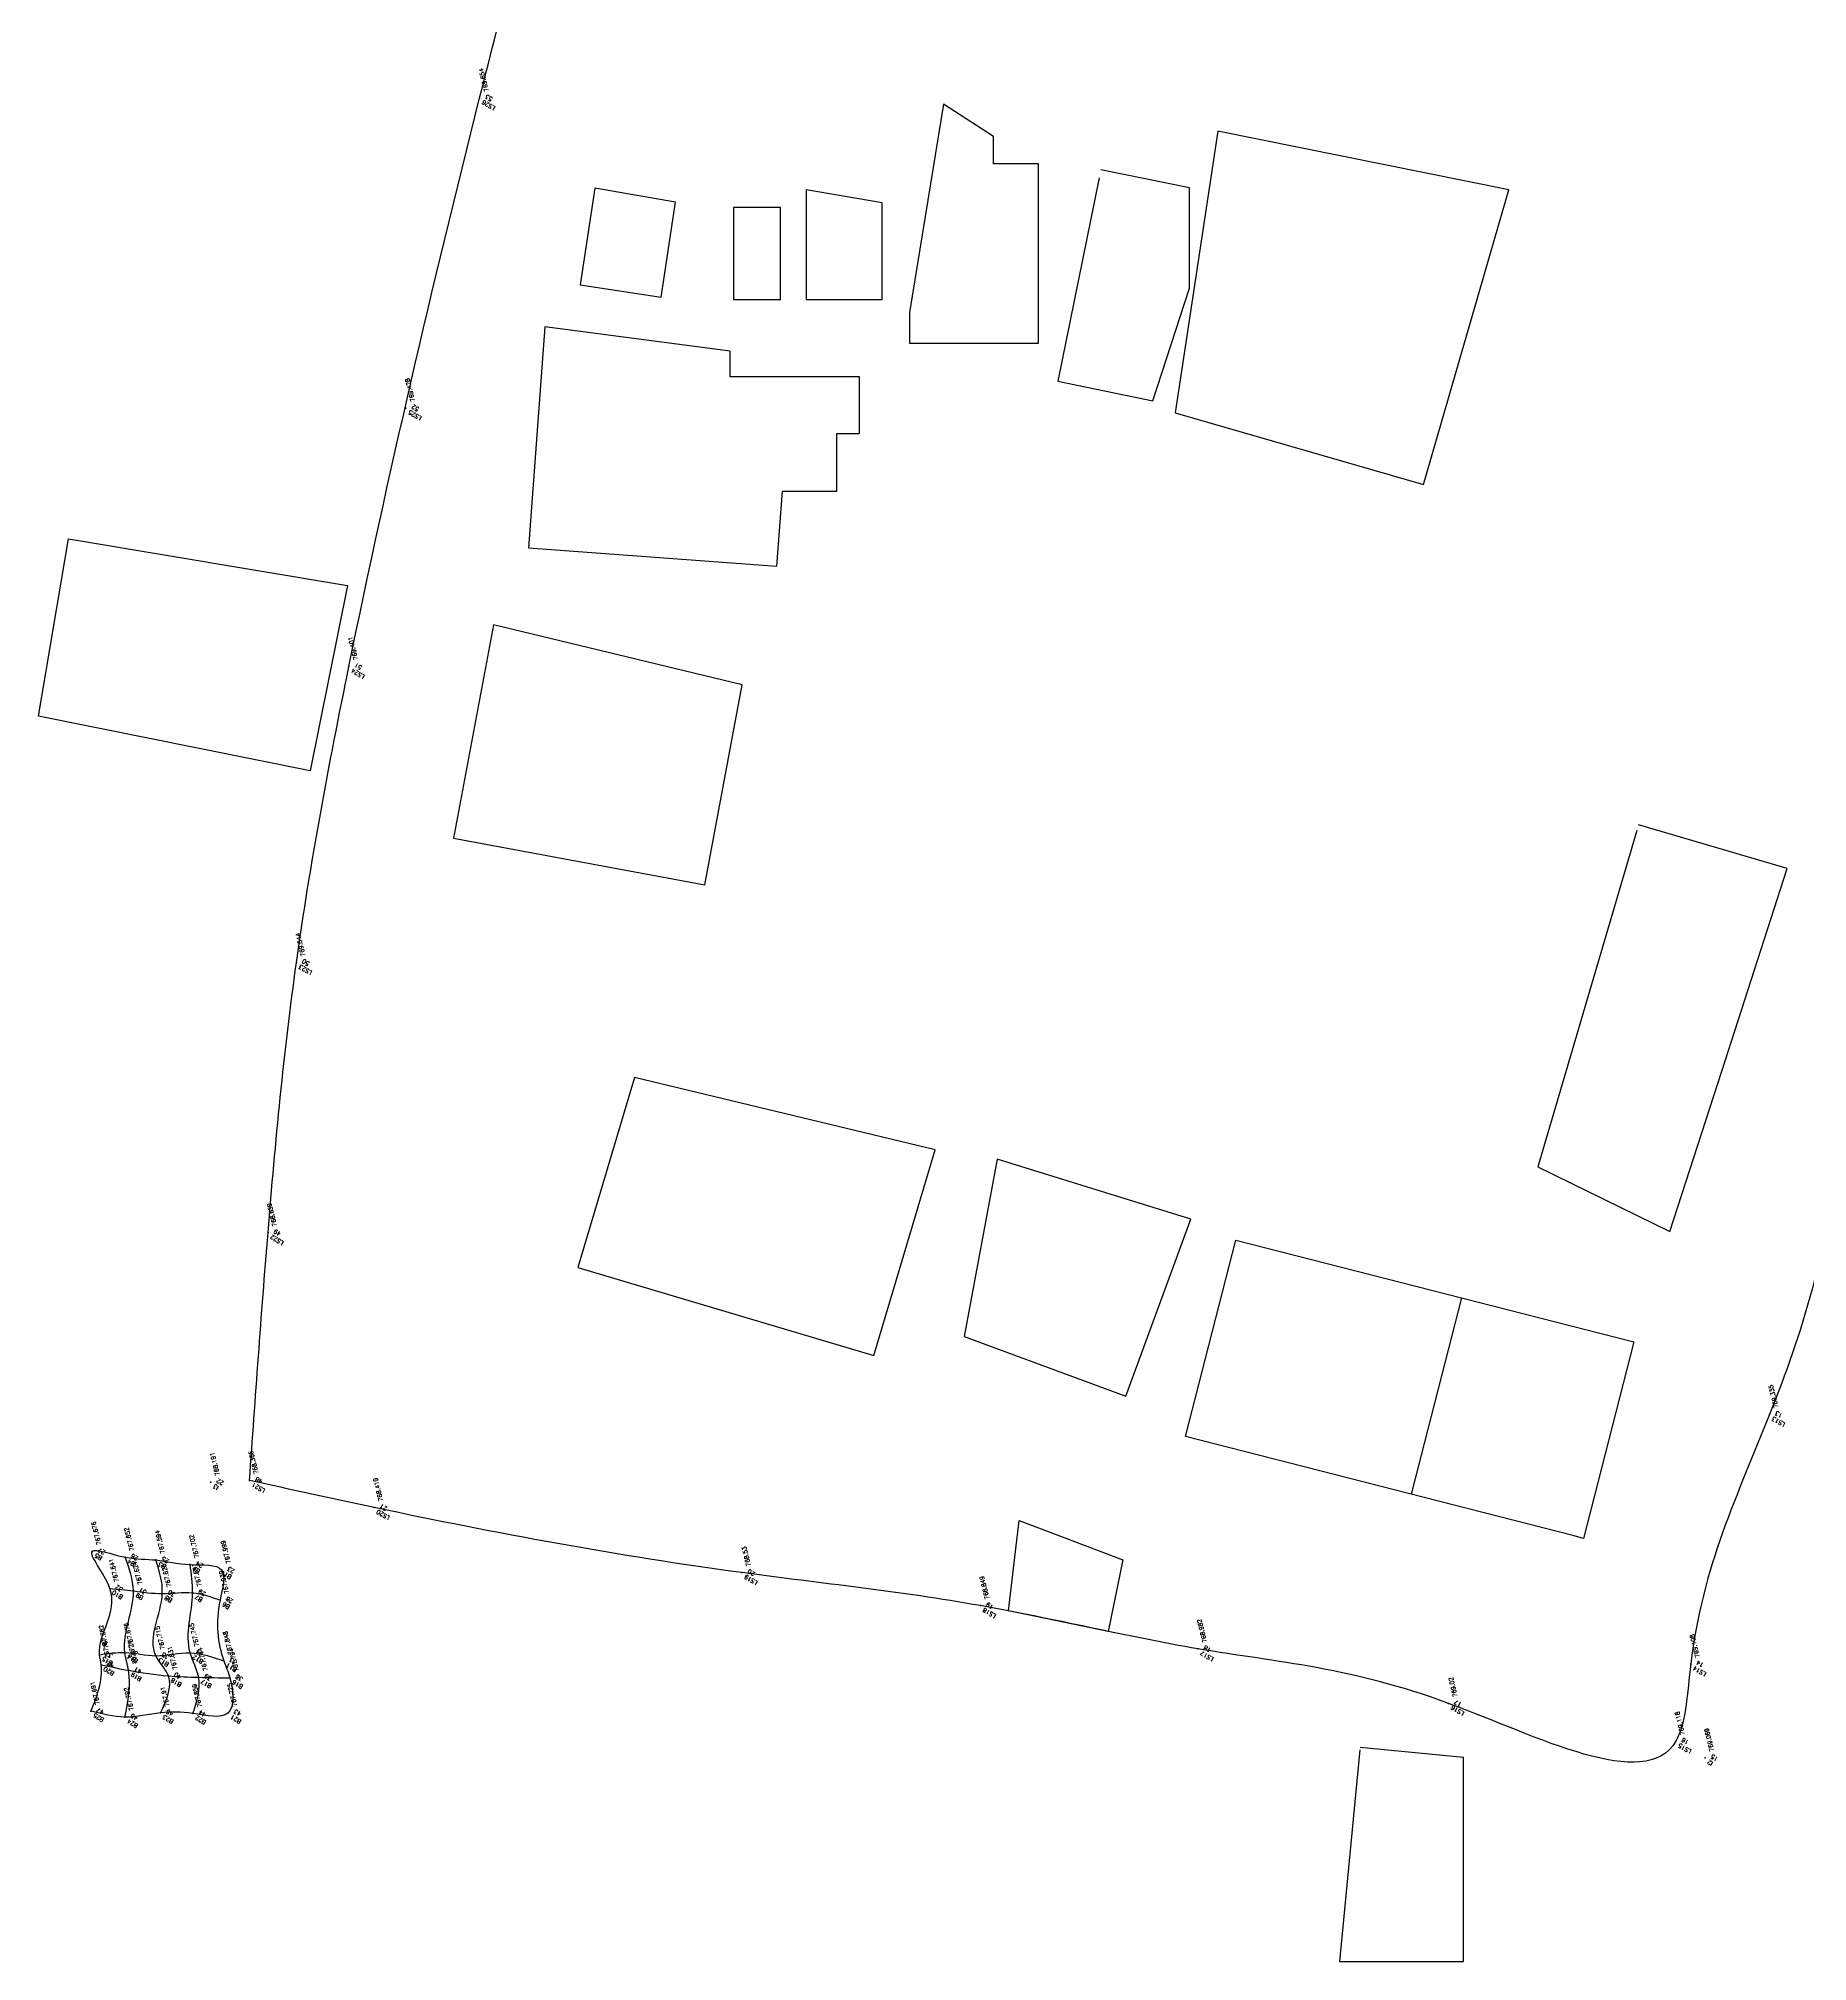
# Model space of a CAD drawing. Header units: millimetres. Extents: x 3197 to 59319, y 691 to 32741.
# Drawn here: x 4610 to 6577, y 11826 to 13964 of the extents above; entities that cross this region are included whole.
import ezdxf
from ezdxf.enums import TextEntityAlignment as Align

# ---------------------------------------------------------------- set-up
doc = ezdxf.new("R2010")
doc.units = ezdxf.units.MM
for name, color, linetype in [('Chainage_TXT', 7, 'Continuous'), ('Points', 7, 'Continuous'), ('Points-ELV', 6, 'Continuous'), ('Points-NUM', 4, 'Continuous'), ('Points-TXT', 3, 'Continuous')]:
    doc.layers.add(name, color=color, linetype=linetype)
doc.styles.add('romans', font='romans.shx')

# ---------------------------------------------------------------- blocks, each defined once
blk = doc.blocks.new('POINTS')
at = {"layer": 'Points'}
blk.add_line((0, 0), (0, 0), dxfattribs=at)
blk.add_point((0, 0), dxfattribs=at)
at = {"layer": 'Points-ELV', "style": 'romans'}
blk.add_attdef('ELEV', text='', height=1, rotation=45, dxfattribs=at).set_placement((0, 0), align=Align.BOTTOM_LEFT)
at = {"layer": 'Points-NUM', "style": 'romans'}
blk.add_attdef('PTNUM', text='', height=1, dxfattribs=at).set_placement((0, 0), align=Align.BOTTOM_RIGHT)
at = {"layer": 'Points-TXT', "style": 'romans'}
blk.add_attdef('DESC', text='', height=1, dxfattribs=at).set_placement((0, 0), align=Align.BOTTOM_RIGHT)

msp = doc.modelspace()

# ---------------------------------------------------------------- linework, layer by layer
for points in [[(4845, 12360.9, 14644.5), (4865.5, 12636.4, 14649.7), (4897.1, 12936.7, 14657.4), (4955.5, 13265.9, 14664.2), (5100.8, 13897.9, 14669), (5177.4, 14194.1, 14674.4), (5277.9, 14629.4, 14691.9), (5285, 14699.8, 14692.5), (5316.1, 14873.3, 14699.4), (5381.4, 14873.5, 14698.5), (5670, 14871.7, 14700.5), (5933.4, 14851.1, 14701.5), (6196.8, 14834.8, 14702.2), (6445.7, 14803.5, 14702.3), (6730.3, 14783, 14705.7), (7310.9, 14739, 14712.1), (7643.1, 14714.4, 14719), (8457.2, 14703.1, 14734.9), (9155.7, 14595.1, 14737)], [(9371.6, 12665.6, 14703.2), (9129.5, 12706.5, 14697.4), (8895.2, 12738.8, 14694.6), (8607.4, 12774.1, 14692.1), (8279.8, 12819.9, 14688.8), (7962.3, 12855.3, 14684.8), (7641.3, 12895.9, 14682.1), (7338.8, 12935.1, 14679.6), (7036.5, 12979.7, 14677.5), (6739.7, 13021.1, 14676.9), (6653.2, 12960, 14674.9), (6608.3, 12723.5, 14668.5), (6534.9, 12434.3, 14662.9), (6447.2, 12156.9, 14658.6), (6430.7, 12071, 14658.8), (6178.1, 12113.1, 14656.9), (5899.4, 12173.7, 14656.2), (5657.5, 12221.7, 14653.7), (5392.4, 12258.4, 14647.6), (4983.5, 12330.8, 14645.5), (4845, 12360.9, 14644.5)], [(4668.7, 12104.5, 14631.6), (4706.4, 12097.8, 14633.5), (4745.9, 12102.5, 14635.8), (4782.1, 12101.8, 14634.8), (4821.2, 12102.5, 14632.2), (4823.1, 12141.3, 14633.6), (4816.4, 12160.2, 14634.6), (4812.2, 12227.9, 14636.3), (4814, 12261.2, 14637.5), (4778.9, 12267.4, 14631.8), (4740.9, 12272.5, 14629.7), (4706.7, 12275.6, 14630.8), (4670.2, 12282.2, 14631.3), (4689.6, 12240.9, 14630.6), (4678.3, 12167.2, 14631.4), (4680, 12155.9, 14631.2), (4668.7, 12104.5, 14631.6)], [(4706.4, 12097.8, 14633.5), (4710.4, 12149.8, 14632.2), (4706.3, 12169.6, 14631.3), (4715.9, 12238, 14630.3), (4706.7, 12275.6, 14630.8)], [(4745.9, 12102.5, 14635.8), (4754.8, 12143.6, 14634.3), (4740.9, 12166, 14632), (4748, 12235.2, 14630.3), (4740.9, 12272.5, 14629.7)], [(4689.6, 12240.9, 14630.6), (4715.9, 12238, 14630.3), (4748, 12235.2, 14630.3), (4781.8, 12236, 14631.6), (4812.2, 12227.9, 14636.3)], [(4680, 12155.9, 14631.2), (4710.4, 12149.8, 14632.2), (4754.8, 12143.6, 14634.3), (4788.4, 12142.1, 14632.6), (4823.1, 12141.3, 14633.6)]]:
    msp.add_spline(points, degree=3)
for points, knots in [([(4782.1, 12101.8, 14634.8), (4786.5, 12115.4, 14633.8), (4794, 12138.7, 14632.2), (4769.5, 12180.6, 14633), (4785.2, 12224.5, 14631.2), (4780.4, 12257, 14631.7), (4778.9, 12267.4, 14631.8)], [0, 0, 0, 0, 2.144355, 3.653656, 7.157759, 8.816147, 8.816147, 8.816147, 8.816147]), ([(4678.3, 12167.2, 14631.4), (4687.6, 12168.6, 14631.3), (4708.6, 12171.7, 14631.1), (4742, 12162.7, 14632.3), (4779.4, 12173.2, 14632.2), (4804.1, 12164.5, 14633.8), (4816.4, 12160.2, 14634.6)], [0, 0, 0, 0, 1.476259, 3.301125, 5.304542, 7.329825, 7.329825, 7.329825, 7.329825])]:
    msp.add_open_spline(points, degree=3, knots=knots)
at = {"layer": 'Chainage_TXT'}
for p, q in [((5616.4, 13890.9), (5578.8, 13659.5)), ((5672.1, 13855), (5616.4, 13890.9)), ((5672.1, 13824.5), (5672.1, 13855)), ((5921.5, 13860.9), (5874.2, 13548)), ((6244.9, 13795.7), (5921.5, 13860.9)), ((5722.3, 13824.5), (5672.1, 13824.5)), ((5722.3, 13625.4), (5722.3, 13824.5)), ((5889.9, 13797.9), (5791.5, 13817.9)), ((5228.8, 13797.6), (5212.6, 13690)), ((5318.6, 13782), (5228.8, 13797.6)), ((5463.9, 13795.8), (5463.9, 13673.8)), ((5548.2, 13781.4), (5463.9, 13795.8)), ((5789.7, 13809.1), (5743.5, 13582.9)), ((5889.9, 13686.4), (5889.9, 13797.9)), ((6150, 13468.1), (6244.9, 13795.7)), ((5302.7, 13676.4), (5318.6, 13782)), ((5435.2, 13776.1), (5383.1, 13776.1)), ((5383.1, 13776.1), (5383.1, 13759.9)), ((5435.2, 13673.8), (5435.2, 13776.1)), ((5548.2, 13673.8), (5548.2, 13781.4)), ((5383.1, 13759.9), (5383.1, 13673.8)), ((5212.6, 13690), (5302.7, 13676.4)), ((5849.3, 13561.3), (5889.9, 13686.4)), ((5383.1, 13673.8), (5435.2, 13673.8)), ((5463.9, 13673.8), (5548.2, 13673.8)), ((5173.1, 13643.3), (5155.2, 13397.6)), ((5379.5, 13616.4), (5173.1, 13643.3)), ((5578.8, 13659.5), (5578.8, 13625.4)), ((5578.8, 13625.4), (5722.3, 13625.4)), ((5379.5, 13587.7), (5379.5, 13616.4)), ((5523.1, 13587.7), (5379.5, 13587.7)), ((5523.1, 13524.9), (5523.1, 13587.7)), ((5743.5, 13582.9), (5849.3, 13561.3)), ((5874.2, 13548), (6150, 13468.1)), ((5498, 13460.7), (5498, 13524.9)), ((5498, 13524.9), (5523.1, 13524.9)), ((5431.3, 13377.4), (5437.4, 13460.7)), ((5437.4, 13460.7), (5498, 13460.7)), ((4610.3, 13210.6, 13736.1), (4643.6, 13407.6, -926)), ((4643.6, 13407.6, -926), (4953.9, 13355.7, 13739.3)), ((5155.2, 13397.6), (5431.3, 13377.4)), ((4953.9, 13355.7, 13739.3), (4912.4, 13149.7, 13736.1)), ((5116.1, 13312.1), (5071.8, 13075)), ((5392.6, 13245.4), (5116.1, 13312.1)), ((5351.1, 13022.9), (5392.6, 13245.4)), ((4912.4, 13149.7, 13736.1), (4610.3, 13210.6, 13736.1)), ((6554.6, 13041.1), (6389.1, 13089.7)), ((5071.8, 13075), (5351.1, 13022.9)), ((6387.2, 13083.4), (6277.4, 12709.6)), ((6481.8, 12816.1), (6554.6, 13041.1)), ((5272.8, 12808.7), (5210, 12597.7)), ((5607.4, 12728.6), (5272.8, 12808.7)), ((6424.2, 12637.8), (6481.8, 12816.1)), ((5539.2, 12499.7), (5607.4, 12728.6)), ((5676, 12718), (5639.4, 12520.9)), ((5891.6, 12651.3), (5676, 12718)), ((6277.4, 12709.6), (6424.2, 12637.8)), ((5819.1, 12454.6), (5891.6, 12651.3)), ((5885.6, 12409.6), (5941.4, 12628.2)), ((5941.4, 12628.2), (6192.5, 12564)), ((5210, 12597.7), (5539.2, 12499.7)), ((6192.5, 12564), (6136.6, 12345.5)), ((6192.5, 12564), (6384.1, 12515.1)), ((5639.4, 12520.9), (5819.1, 12454.6)), ((6384.1, 12515.1), (6328.2, 12296.5)), ((6316.2, 12299.6), (5885.6, 12409.6)), ((5688.9, 12215.8, 14654.2), (5700.6, 12316.3)), ((5700.6, 12316.3), (5815.8, 12272.7)), ((6328.2, 12296.5), (6316.2, 12299.6)), ((5815.8, 12272.7), (5799.6, 12193.1, 14655.6)), ((5799.6, 12193.1, 14655.6), (5688.9, 12215.8, 14654.2)), ((6079.5, 12061.5), (6056.8, 11826)), ((6194.7, 12052.8), (6079.8, 12063.9)), ((6194.7, 11826), (6194.7, 12052.8)), ((6056.8, 11826), (6194.7, 11826))]:
    msp.add_line(p, q, dxfattribs=at)

# ---------------------------------------------------------------- block references
at = {"layer": 'Points', "linetype": 'Continuous'}
ref = msp.add_blockref('POINTS', (5100.8, 13897.9, 14669), dxfattribs=dict(at, xscale=-19.05922031585964, yscale=19.05922031585964, zscale=19.05922031585964, rotation=329.0980723058464))
ref.add_attrib('PTNUM', '53', dxfattribs={"layer": 'Points-NUM', "height": 4.76, "rotation": 149.0981, "style": 'romans'}).set_placement((5109.6, 13903.3, 14669), align=Align.BOTTOM_RIGHT)
ref.add_attrib('DESC', 'LS26', dxfattribs={"layer": 'Points-TXT', "height": 4.76, "rotation": 149.0981, "style": 'romans'}).set_placement((5105.9, 13897.2, 14669), align=Align.BOTTOM_RIGHT)
ref.add_attrib('ELEV', '769.654', dxfattribs={"layer": 'Points-ELV', "height": 4.76, "rotation": 104.0981, "style": 'romans'}).set_placement((5112.2, 13906, 14669), align=Align.BOTTOM_LEFT)
ref = msp.add_blockref('POINTS', (5018.9, 13553.2, 14664.7), dxfattribs=dict(at, xscale=-19.05922031585964, yscale=19.05922031585964, zscale=19.05922031585964, rotation=329.0980723058464))
ref.add_attrib('PTNUM', '52', dxfattribs={"layer": 'Points-NUM', "height": 4.76, "rotation": 149.0981, "style": 'romans'}).set_placement((5027.7, 13558.6, 14664.7), align=Align.BOTTOM_RIGHT)
ref.add_attrib('DESC', 'LS25', dxfattribs={"layer": 'Points-TXT', "height": 4.76, "rotation": 149.0981, "style": 'romans'}).set_placement((5024, 13552.5, 14664.7), align=Align.BOTTOM_RIGHT)
ref.add_attrib('ELEV', '769.428', dxfattribs={"layer": 'Points-ELV', "height": 4.76, "rotation": 104.0981, "style": 'romans'}).set_placement((5030.3, 13561.3, 14664.7), align=Align.BOTTOM_LEFT)
ref = msp.add_blockref('POINTS', (4955.5, 13265.9, 14664.2), dxfattribs=dict(at, xscale=-19.05922031585964, yscale=19.05922031585964, zscale=19.05922031585964, rotation=329.0980723058464))
ref.add_attrib('PTNUM', '51', dxfattribs={"layer": 'Points-NUM', "height": 4.76, "rotation": 149.0981, "style": 'romans'}).set_placement((4964.3, 13271.3, 14664.2), align=Align.BOTTOM_RIGHT)
ref.add_attrib('DESC', 'LS24', dxfattribs={"layer": 'Points-TXT', "height": 4.76, "rotation": 149.0981, "style": 'romans'}).set_placement((4960.6, 13265.2, 14664.2), align=Align.BOTTOM_RIGHT)
ref.add_attrib('ELEV', '769.401', dxfattribs={"layer": 'Points-ELV', "height": 4.76, "rotation": 104.0981, "style": 'romans'}).set_placement((4966.9, 13274, 14664.2), align=Align.BOTTOM_LEFT)
ref = msp.add_blockref('POINTS', (4897.1, 12936.7, 14657.4), dxfattribs=dict(at, xscale=-19.05922031585964, yscale=19.05922031585964, zscale=19.05922031585964, rotation=329.0980723058464))
ref.add_attrib('PTNUM', '50', dxfattribs={"layer": 'Points-NUM', "height": 4.76, "rotation": 149.0981, "style": 'romans'}).set_placement((4905.9, 12942.1, 14657.4), align=Align.BOTTOM_RIGHT)
ref.add_attrib('DESC', 'LS23', dxfattribs={"layer": 'Points-TXT', "height": 4.76, "rotation": 149.0981, "style": 'romans'}).set_placement((4902.3, 12935.9, 14657.4), align=Align.BOTTOM_RIGHT)
ref.add_attrib('ELEV', '769.044', dxfattribs={"layer": 'Points-ELV', "height": 4.76, "rotation": 104.0981, "style": 'romans'}).set_placement((4908.5, 12944.7, 14657.4), align=Align.BOTTOM_LEFT)
ref = msp.add_blockref('POINTS', (4865.5, 12636.4, 14649.7), dxfattribs=dict(at, xscale=-19.05922031585964, yscale=19.05922031585964, zscale=19.05922031585964, rotation=329.0980723058464))
ref.add_attrib('PTNUM', '49', dxfattribs={"layer": 'Points-NUM', "height": 4.76, "rotation": 149.0981, "style": 'romans'}).set_placement((4874.2, 12641.8, 14649.7), align=Align.BOTTOM_RIGHT)
ref.add_attrib('DESC', 'LS22', dxfattribs={"layer": 'Points-TXT', "height": 4.76, "rotation": 149.0981, "style": 'romans'}).set_placement((4870.6, 12635.6, 14649.7), align=Align.BOTTOM_RIGHT)
ref.add_attrib('ELEV', '768.639', dxfattribs={"layer": 'Points-ELV', "height": 4.76, "rotation": 104.0981, "style": 'romans'}).set_placement((4876.8, 12644.4, 14649.7), align=Align.BOTTOM_LEFT)
ref = msp.add_blockref('POINTS', (6534.9, 12434.3, 14662.9), dxfattribs=dict(at, xscale=-19.05922031585964, yscale=19.05922031585964, zscale=19.05922031585964, rotation=329.0980723058464))
ref.add_attrib('PTNUM', '13', dxfattribs={"layer": 'Points-NUM', "height": 4.76, "rotation": 149.0981, "style": 'romans'}).set_placement((6543.6, 12439.7, 14662.9), align=Align.BOTTOM_RIGHT)
ref.add_attrib('DESC', 'LS13', dxfattribs={"layer": 'Points-TXT', "height": 4.76, "rotation": 149.0981, "style": 'romans'}).set_placement((6540, 12433.5, 14662.9), align=Align.BOTTOM_RIGHT)
ref.add_attrib('ELEV', '769.335', dxfattribs={"layer": 'Points-ELV', "height": 4.76, "rotation": 104.0981, "style": 'romans'}).set_placement((6546.2, 12442.3, 14662.9), align=Align.BOTTOM_LEFT)
ref = msp.add_blockref('POINTS', (4801.9, 12359.1, 14641.1), dxfattribs=dict(at, xscale=-19.05922031585964, yscale=19.05922031585964, zscale=19.05922031585964, rotation=329.0980723058464))
ref.add_attrib('PTNUM', '22', dxfattribs={"layer": 'Points-NUM', "height": 4.76, "rotation": 149.0981, "style": 'romans'}).set_placement((4810.7, 12364.5, 14641.1), align=Align.BOTTOM_RIGHT)
ref.add_attrib('DESC', 'I3', dxfattribs={"layer": 'Points-TXT', "height": 4.76, "rotation": 149.0981, "style": 'romans'}).set_placement((4807, 12358.4, 14641.1), align=Align.BOTTOM_RIGHT)
ref.add_attrib('ELEV', '768.191', dxfattribs={"layer": 'Points-ELV', "height": 4.76, "rotation": 104.0981, "style": 'romans'}).set_placement((4813.3, 12367.2, 14641.1), align=Align.BOTTOM_LEFT)
ref = msp.add_blockref('POINTS', (4845, 12360.9, 14644.5), dxfattribs=dict(at, xscale=-19.05922031585964, yscale=19.05922031585964, zscale=19.05922031585964, rotation=329.0980723058464))
ref.add_attrib('PTNUM', '48', dxfattribs={"layer": 'Points-NUM', "height": 4.76, "rotation": 149.0981, "style": 'romans'}).set_placement((4853.8, 12366.2, 14644.5), align=Align.BOTTOM_RIGHT)
ref.add_attrib('DESC', 'LS21', dxfattribs={"layer": 'Points-TXT', "height": 4.76, "rotation": 149.0981, "style": 'romans'}).set_placement((4850.1, 12360.1, 14644.5), align=Align.BOTTOM_RIGHT)
ref.add_attrib('ELEV', '768.366', dxfattribs={"layer": 'Points-ELV', "height": 4.76, "rotation": 104.0981, "style": 'romans'}).set_placement((4856.3, 12368.9, 14644.5), align=Align.BOTTOM_LEFT)
ref = msp.add_blockref('POINTS', (4983.5, 12330.8, 14645.5), dxfattribs=dict(at, xscale=-19.05922031585964, yscale=19.05922031585964, zscale=19.05922031585964, rotation=329.0980723058464))
ref.add_attrib('PTNUM', '21', dxfattribs={"layer": 'Points-NUM', "height": 4.76, "rotation": 149.0981, "style": 'romans'}).set_placement((4992.3, 12336.2, 14645.5), align=Align.BOTTOM_RIGHT)
ref.add_attrib('DESC', 'LS20', dxfattribs={"layer": 'Points-TXT', "height": 4.76, "rotation": 149.0981, "style": 'romans'}).set_placement((4988.6, 12330, 14645.5), align=Align.BOTTOM_RIGHT)
ref.add_attrib('ELEV', '768.419', dxfattribs={"layer": 'Points-ELV', "height": 4.76, "rotation": 104.0981, "style": 'romans'}).set_placement((4994.8, 12338.8, 14645.5), align=Align.BOTTOM_LEFT)
ref = msp.add_blockref('POINTS', (4670.2, 12282.2, 14631.3), dxfattribs=dict(at, xscale=-19.05922031585964, yscale=19.05922031585964, zscale=19.05922031585964, rotation=329.0980723058464))
ref.add_attrib('PTNUM', '27', dxfattribs={"layer": 'Points-NUM', "height": 4.76, "rotation": 149.0981, "style": 'romans'}).set_placement((4678.9, 12287.6, 14631.3), align=Align.BOTTOM_RIGHT)
ref.add_attrib('DESC', 'B5', dxfattribs={"layer": 'Points-TXT', "height": 4.76, "rotation": 149.0981, "style": 'romans'}).set_placement((4675.3, 12281.4, 14631.3), align=Align.BOTTOM_RIGHT)
ref.add_attrib('ELEV', '767.676', dxfattribs={"layer": 'Points-ELV', "height": 4.76, "rotation": 104.0981, "style": 'romans'}).set_placement((4681.5, 12290.2, 14631.3), align=Align.BOTTOM_LEFT)
ref = msp.add_blockref('POINTS', (4706.7, 12275.6, 14630.8), dxfattribs=dict(at, xscale=-19.05922031585964, yscale=19.05922031585964, zscale=19.05922031585964, rotation=329.0980723058464))
ref.add_attrib('PTNUM', '26', dxfattribs={"layer": 'Points-NUM', "height": 4.76, "rotation": 149.0981, "style": 'romans'}).set_placement((4715.4, 12281, 14630.8), align=Align.BOTTOM_RIGHT)
ref.add_attrib('DESC', 'B4', dxfattribs={"layer": 'Points-TXT', "height": 4.76, "rotation": 149.0981, "style": 'romans'}).set_placement((4711.8, 12274.8, 14630.8), align=Align.BOTTOM_RIGHT)
ref.add_attrib('ELEV', '767.652', dxfattribs={"layer": 'Points-ELV', "height": 4.76, "rotation": 104.0981, "style": 'romans'}).set_placement((4718, 12283.6, 14630.8), align=Align.BOTTOM_LEFT)
ref = msp.add_blockref('POINTS', (4740.9, 12272.5, 14629.7), dxfattribs=dict(at, xscale=-19.05922031585964, yscale=19.05922031585964, zscale=19.05922031585964, rotation=329.0980723058464))
ref.add_attrib('PTNUM', '25', dxfattribs={"layer": 'Points-NUM', "height": 4.76, "rotation": 149.0981, "style": 'romans'}).set_placement((4749.7, 12277.9, 14629.7), align=Align.BOTTOM_RIGHT)
ref.add_attrib('DESC', 'B3', dxfattribs={"layer": 'Points-TXT', "height": 4.76, "rotation": 149.0981, "style": 'romans'}).set_placement((4746, 12271.8, 14629.7), align=Align.BOTTOM_RIGHT)
ref.add_attrib('ELEV', '767.594', dxfattribs={"layer": 'Points-ELV', "height": 4.76, "rotation": 104.0981, "style": 'romans'}).set_placement((4752.3, 12280.6, 14629.7), align=Align.BOTTOM_LEFT)
ref = msp.add_blockref('POINTS', (4778.9, 12267.4, 14631.8), dxfattribs=dict(at, xscale=-19.05922031585964, yscale=19.05922031585964, zscale=19.05922031585964, rotation=329.0980723058464))
ref.add_attrib('PTNUM', '24', dxfattribs={"layer": 'Points-NUM', "height": 4.76, "rotation": 149.0981, "style": 'romans'}).set_placement((4787.7, 12272.8, 14631.8), align=Align.BOTTOM_RIGHT)
ref.add_attrib('DESC', 'B1', dxfattribs={"layer": 'Points-TXT', "height": 4.76, "rotation": 149.0981, "style": 'romans'}).set_placement((4784, 12266.7, 14631.8), align=Align.BOTTOM_RIGHT)
ref.add_attrib('ELEV', '767.702', dxfattribs={"layer": 'Points-ELV', "height": 4.76, "rotation": 104.0981, "style": 'romans'}).set_placement((4790.3, 12275.5, 14631.8), align=Align.BOTTOM_LEFT)
ref = msp.add_blockref('POINTS', (4689.6, 12240.9, 14630.6), dxfattribs=dict(at, xscale=-19.05922031585964, yscale=19.05922031585964, zscale=19.05922031585964, rotation=329.0980723058464))
ref.add_attrib('PTNUM', '32', dxfattribs={"layer": 'Points-NUM', "height": 4.76, "rotation": 149.0981, "style": 'romans'}).set_placement((4698.3, 12246.3, 14630.6), align=Align.BOTTOM_RIGHT)
ref.add_attrib('DESC', 'B10', dxfattribs={"layer": 'Points-TXT', "height": 4.76, "rotation": 149.0981, "style": 'romans'}).set_placement((4694.7, 12240.2, 14630.6), align=Align.BOTTOM_RIGHT)
ref.add_attrib('ELEV', '767.641', dxfattribs={"layer": 'Points-ELV', "height": 4.76, "rotation": 104.0981, "style": 'romans'}).set_placement((4700.9, 12249, 14630.6), align=Align.BOTTOM_LEFT)
ref = msp.add_blockref('POINTS', (4814, 12261.2, 14637.5), dxfattribs=dict(at, xscale=-19.05922031585964, yscale=19.05922031585964, zscale=19.05922031585964, rotation=329.0980723058464))
ref.add_attrib('PTNUM', '23', dxfattribs={"layer": 'Points-NUM', "height": 4.76, "rotation": 149.0981, "style": 'romans'}).set_placement((4822.8, 12266.6, 14637.5), align=Align.BOTTOM_RIGHT)
ref.add_attrib('DESC', 'B1', dxfattribs={"layer": 'Points-TXT', "height": 4.76, "rotation": 149.0981, "style": 'romans'}).set_placement((4819.1, 12260.5, 14637.5), align=Align.BOTTOM_RIGHT)
ref.add_attrib('ELEV', '767.999', dxfattribs={"layer": 'Points-ELV', "height": 4.76, "rotation": 104.0981, "style": 'romans'}).set_placement((4825.4, 12269.3, 14637.5), align=Align.BOTTOM_LEFT)
ref = msp.add_blockref('POINTS', (5392.4, 12258.4, 14647.6), dxfattribs=dict(at, xscale=-19.05922031585964, yscale=19.05922031585964, zscale=19.05922031585964, rotation=329.0980723058464))
ref.add_attrib('PTNUM', '20', dxfattribs={"layer": 'Points-NUM', "height": 4.76, "rotation": 149.0981, "style": 'romans'}).set_placement((5401.2, 12263.8, 14647.6), align=Align.BOTTOM_RIGHT)
ref.add_attrib('DESC', 'LS19', dxfattribs={"layer": 'Points-TXT', "height": 4.76, "rotation": 149.0981, "style": 'romans'}).set_placement((5397.5, 12257.7, 14647.6), align=Align.BOTTOM_RIGHT)
ref.add_attrib('ELEV', '768.53', dxfattribs={"layer": 'Points-ELV', "height": 4.76, "rotation": 104.0981, "style": 'romans'}).set_placement((5403.7, 12266.5, 14647.6), align=Align.BOTTOM_LEFT)
ref = msp.add_blockref('POINTS', (4715.9, 12238, 14630.3), dxfattribs=dict(at, xscale=-19.05922031585964, yscale=19.05922031585964, zscale=19.05922031585964, rotation=329.0980723058464))
ref.add_attrib('PTNUM', '31', dxfattribs={"layer": 'Points-NUM', "height": 4.76, "rotation": 149.0981, "style": 'romans'}).set_placement((4724.6, 12243.4, 14630.3), align=Align.BOTTOM_RIGHT)
ref.add_attrib('DESC', 'B9', dxfattribs={"layer": 'Points-TXT', "height": 4.76, "rotation": 149.0981, "style": 'romans'}).set_placement((4721, 12237.2, 14630.3), align=Align.BOTTOM_RIGHT)
ref.add_attrib('ELEV', '767.624', dxfattribs={"layer": 'Points-ELV', "height": 4.76, "rotation": 104.0981, "style": 'romans'}).set_placement((4727.2, 12246, 14630.3), align=Align.BOTTOM_LEFT)
ref = msp.add_blockref('POINTS', (4748, 12235.2, 14630.3), dxfattribs=dict(at, xscale=-19.05922031585964, yscale=19.05922031585964, zscale=19.05922031585964, rotation=329.0980723058464))
ref.add_attrib('PTNUM', '30', dxfattribs={"layer": 'Points-NUM', "height": 4.76, "rotation": 149.0981, "style": 'romans'}).set_placement((4756.8, 12240.6, 14630.3), align=Align.BOTTOM_RIGHT)
ref.add_attrib('DESC', 'B8', dxfattribs={"layer": 'Points-TXT', "height": 4.76, "rotation": 149.0981, "style": 'romans'}).set_placement((4753.1, 12234.5, 14630.3), align=Align.BOTTOM_RIGHT)
ref.add_attrib('ELEV', '767.623', dxfattribs={"layer": 'Points-ELV', "height": 4.76, "rotation": 104.0981, "style": 'romans'}).set_placement((4759.4, 12243.3, 14630.3), align=Align.BOTTOM_LEFT)
ref = msp.add_blockref('POINTS', (4781.8, 12236, 14631.6), dxfattribs=dict(at, xscale=-19.05922031585964, yscale=19.05922031585964, zscale=19.05922031585964, rotation=329.0980723058464))
ref.add_attrib('PTNUM', '29', dxfattribs={"layer": 'Points-NUM', "height": 4.76, "rotation": 149.0981, "style": 'romans'}).set_placement((4790.5, 12241.4, 14631.6), align=Align.BOTTOM_RIGHT)
ref.add_attrib('DESC', 'B7', dxfattribs={"layer": 'Points-TXT', "height": 4.76, "rotation": 149.0981, "style": 'romans'}).set_placement((4786.9, 12235.2, 14631.6), align=Align.BOTTOM_RIGHT)
ref.add_attrib('ELEV', '767.691', dxfattribs={"layer": 'Points-ELV', "height": 4.76, "rotation": 104.0981, "style": 'romans'}).set_placement((4793.1, 12244, 14631.6), align=Align.BOTTOM_LEFT)
ref = msp.add_blockref('POINTS', (4812.2, 12227.9, 14636.3), dxfattribs=dict(at, xscale=-19.05922031585964, yscale=19.05922031585964, zscale=19.05922031585964, rotation=329.0980723058464))
ref.add_attrib('PTNUM', '28', dxfattribs={"layer": 'Points-NUM', "height": 4.76, "rotation": 149.0981, "style": 'romans'}).set_placement((4821, 12233.3, 14636.3), align=Align.BOTTOM_RIGHT)
ref.add_attrib('DESC', 'B6', dxfattribs={"layer": 'Points-TXT', "height": 4.76, "rotation": 149.0981, "style": 'romans'}).set_placement((4817.3, 12227.1, 14636.3), align=Align.BOTTOM_RIGHT)
ref.add_attrib('ELEV', '767.939', dxfattribs={"layer": 'Points-ELV', "height": 4.76, "rotation": 104.0981, "style": 'romans'}).set_placement((4823.6, 12235.9, 14636.3), align=Align.BOTTOM_LEFT)
ref = msp.add_blockref('POINTS', (5657.5, 12221.7, 14653.7), dxfattribs=dict(at, xscale=-19.05922031585964, yscale=19.05922031585964, zscale=19.05922031585964, rotation=329.0980723058464))
ref.add_attrib('PTNUM', '19', dxfattribs={"layer": 'Points-NUM', "height": 4.76, "rotation": 149.0981, "style": 'romans'}).set_placement((5666.3, 12227, 14653.7), align=Align.BOTTOM_RIGHT)
ref.add_attrib('DESC', 'LS18', dxfattribs={"layer": 'Points-TXT', "height": 4.76, "rotation": 149.0981, "style": 'romans'}).set_placement((5662.6, 12220.9, 14653.7), align=Align.BOTTOM_RIGHT)
ref.add_attrib('ELEV', '768.849', dxfattribs={"layer": 'Points-ELV', "height": 4.76, "rotation": 104.0981, "style": 'romans'}).set_placement((5668.9, 12229.7, 14653.7), align=Align.BOTTOM_LEFT)
ref = msp.add_blockref('POINTS', (4678.3, 12167.2, 14631.4), dxfattribs=dict(at, xscale=-19.05922031585964, yscale=19.05922031585964, zscale=19.05922031585964, rotation=329.0980723058464))
ref.add_attrib('PTNUM', '37', dxfattribs={"layer": 'Points-NUM', "height": 4.76, "rotation": 149.0981, "style": 'romans'}).set_placement((4687.1, 12172.6, 14631.4), align=Align.BOTTOM_RIGHT)
ref.add_attrib('DESC', 'B15', dxfattribs={"layer": 'Points-TXT', "height": 4.76, "rotation": 149.0981, "style": 'romans'}).set_placement((4683.4, 12166.5, 14631.4), align=Align.BOTTOM_RIGHT)
ref.add_attrib('ELEV', '767.682', dxfattribs={"layer": 'Points-ELV', "height": 4.76, "rotation": 104.0981, "style": 'romans'}).set_placement((4689.7, 12175.3, 14631.4), align=Align.BOTTOM_LEFT)
ref = msp.add_blockref('POINTS', (4706.3, 12169.6, 14631.3), dxfattribs=dict(at, xscale=-19.05922031585964, yscale=19.05922031585964, zscale=19.05922031585964, rotation=329.0980723058464))
ref.add_attrib('PTNUM', '36', dxfattribs={"layer": 'Points-NUM', "height": 4.76, "rotation": 149.0981, "style": 'romans'}).set_placement((4715.1, 12175, 14631.3), align=Align.BOTTOM_RIGHT)
ref.add_attrib('DESC', 'B14', dxfattribs={"layer": 'Points-TXT', "height": 4.76, "rotation": 149.0981, "style": 'romans'}).set_placement((4711.4, 12168.9, 14631.3), align=Align.BOTTOM_RIGHT)
ref.add_attrib('ELEV', '767.676', dxfattribs={"layer": 'Points-ELV', "height": 4.76, "rotation": 104.0981, "style": 'romans'}).set_placement((4717.7, 12177.7, 14631.3), align=Align.BOTTOM_LEFT)
ref = msp.add_blockref('POINTS', (4740.9, 12166, 14632), dxfattribs=dict(at, xscale=-19.05922031585964, yscale=19.05922031585964, zscale=19.05922031585964, rotation=329.0980723058464))
ref.add_attrib('PTNUM', '35', dxfattribs={"layer": 'Points-NUM', "height": 4.76, "rotation": 149.0981, "style": 'romans'}).set_placement((4749.7, 12171.4, 14632), align=Align.BOTTOM_RIGHT)
ref.add_attrib('DESC', 'B13', dxfattribs={"layer": 'Points-TXT', "height": 4.76, "rotation": 149.0981, "style": 'romans'}).set_placement((4746, 12165.3, 14632), align=Align.BOTTOM_RIGHT)
ref.add_attrib('ELEV', '767.715', dxfattribs={"layer": 'Points-ELV', "height": 4.76, "rotation": 104.0981, "style": 'romans'}).set_placement((4752.3, 12174.1, 14632), align=Align.BOTTOM_LEFT)
ref = msp.add_blockref('POINTS', (4779, 12169.2, 14632.6), dxfattribs=dict(at, xscale=-19.05922031585964, yscale=19.05922031585964, zscale=19.05922031585964, rotation=329.0980723058464))
ref.add_attrib('PTNUM', '34', dxfattribs={"layer": 'Points-NUM', "height": 4.76, "rotation": 149.0981, "style": 'romans'}).set_placement((4787.7, 12174.6, 14632.6), align=Align.BOTTOM_RIGHT)
ref.add_attrib('DESC', 'B12', dxfattribs={"layer": 'Points-TXT', "height": 4.76, "rotation": 149.0981, "style": 'romans'}).set_placement((4784.1, 12168.5, 14632.6), align=Align.BOTTOM_RIGHT)
ref.add_attrib('ELEV', '767.745', dxfattribs={"layer": 'Points-ELV', "height": 4.76, "rotation": 104.0981, "style": 'romans'}).set_placement((4790.3, 12177.3, 14632.6), align=Align.BOTTOM_LEFT)
ref = msp.add_blockref('POINTS', (4816.4, 12160.2, 14634.6), dxfattribs=dict(at, xscale=-19.05922031585964, yscale=19.05922031585964, zscale=19.05922031585964, rotation=329.0980723058464))
ref.add_attrib('PTNUM', '33', dxfattribs={"layer": 'Points-NUM', "height": 4.76, "rotation": 149.0981, "style": 'romans'}).set_placement((4825.2, 12165.6, 14634.6), align=Align.BOTTOM_RIGHT)
ref.add_attrib('DESC', 'B11', dxfattribs={"layer": 'Points-TXT', "height": 4.76, "rotation": 149.0981, "style": 'romans'}).set_placement((4821.5, 12159.4, 14634.6), align=Align.BOTTOM_RIGHT)
ref.add_attrib('ELEV', '767.848', dxfattribs={"layer": 'Points-ELV', "height": 4.76, "rotation": 104.0981, "style": 'romans'}).set_placement((4827.8, 12168.3, 14634.6), align=Align.BOTTOM_LEFT)
ref = msp.add_blockref('POINTS', (5899.4, 12173.7, 14656.2), dxfattribs=dict(at, xscale=-19.05922031585964, yscale=19.05922031585964, zscale=19.05922031585964, rotation=329.0980723058464))
ref.add_attrib('PTNUM', '18', dxfattribs={"layer": 'Points-NUM', "height": 4.76, "rotation": 149.0981, "style": 'romans'}).set_placement((5908.2, 12179, 14656.2), align=Align.BOTTOM_RIGHT)
ref.add_attrib('DESC', 'LS17', dxfattribs={"layer": 'Points-TXT', "height": 4.76, "rotation": 149.0981, "style": 'romans'}).set_placement((5904.6, 12172.9, 14656.2), align=Align.BOTTOM_RIGHT)
ref.add_attrib('ELEV', '768.982', dxfattribs={"layer": 'Points-ELV', "height": 4.76, "rotation": 104.0981, "style": 'romans'}).set_placement((5910.8, 12181.7, 14656.2), align=Align.BOTTOM_LEFT)
ref = msp.add_blockref('POINTS', (6447.2, 12156.9, 14658.6), dxfattribs=dict(at, xscale=-19.05922031585964, yscale=19.05922031585964, zscale=19.05922031585964, rotation=329.0980723058464))
ref.add_attrib('PTNUM', '14', dxfattribs={"layer": 'Points-NUM', "height": 4.76, "rotation": 149.0981, "style": 'romans'}).set_placement((6456, 12162.3, 14658.6), align=Align.BOTTOM_RIGHT)
ref.add_attrib('DESC', 'LS14', dxfattribs={"layer": 'Points-TXT', "height": 4.76, "rotation": 149.0981, "style": 'romans'}).set_placement((6452.3, 12156.1, 14658.6), align=Align.BOTTOM_RIGHT)
ref.add_attrib('ELEV', '769.108', dxfattribs={"layer": 'Points-ELV', "height": 4.76, "rotation": 104.0981, "style": 'romans'}).set_placement((6458.6, 12165, 14658.6), align=Align.BOTTOM_LEFT)
ref = msp.add_blockref('POINTS', (4680, 12155.9, 14631.2), dxfattribs=dict(at, xscale=-19.05922031585964, yscale=19.05922031585964, zscale=19.05922031585964, rotation=329.0980723058464))
ref.add_attrib('PTNUM', '42', dxfattribs={"layer": 'Points-NUM', "height": 4.76, "rotation": 149.0981, "style": 'romans'}).set_placement((4688.8, 12161.3, 14631.2), align=Align.BOTTOM_RIGHT)
ref.add_attrib('DESC', 'B20', dxfattribs={"layer": 'Points-TXT', "height": 4.76, "rotation": 149.0981, "style": 'romans'}).set_placement((4685.1, 12155.2, 14631.2), align=Align.BOTTOM_RIGHT)
ref.add_attrib('ELEV', '767.67', dxfattribs={"layer": 'Points-ELV', "height": 4.76, "rotation": 104.0981, "style": 'romans'}).set_placement((4691.4, 12164, 14631.2), align=Align.BOTTOM_LEFT)
ref = msp.add_blockref('POINTS', (4710.4, 12149.8, 14632.2), dxfattribs=dict(at, xscale=-19.05922031585964, yscale=19.05922031585964, zscale=19.05922031585964, rotation=329.0980723058464))
ref.add_attrib('PTNUM', '41', dxfattribs={"layer": 'Points-NUM', "height": 4.76, "rotation": 149.0981, "style": 'romans'}).set_placement((4719.2, 12155.2, 14632.2), align=Align.BOTTOM_RIGHT)
ref.add_attrib('DESC', 'B19', dxfattribs={"layer": 'Points-TXT', "height": 4.76, "rotation": 149.0981, "style": 'romans'}).set_placement((4715.6, 12149, 14632.2), align=Align.BOTTOM_RIGHT)
ref.add_attrib('ELEV', '767.721', dxfattribs={"layer": 'Points-ELV', "height": 4.76, "rotation": 104.0981, "style": 'romans'}).set_placement((4721.8, 12157.9, 14632.2), align=Align.BOTTOM_LEFT)
ref = msp.add_blockref('POINTS', (4754.8, 12143.6, 14634.3), dxfattribs=dict(at, xscale=-19.05922031585964, yscale=19.05922031585964, zscale=19.05922031585964, rotation=329.0980723058464))
ref.add_attrib('PTNUM', '40', dxfattribs={"layer": 'Points-NUM', "height": 4.76, "rotation": 149.0981, "style": 'romans'}).set_placement((4763.5, 12149, 14634.3), align=Align.BOTTOM_RIGHT)
ref.add_attrib('DESC', 'B18', dxfattribs={"layer": 'Points-TXT', "height": 4.76, "rotation": 149.0981, "style": 'romans'}).set_placement((4759.9, 12142.8, 14634.3), align=Align.BOTTOM_RIGHT)
ref.add_attrib('ELEV', '767.831', dxfattribs={"layer": 'Points-ELV', "height": 4.76, "rotation": 104.0981, "style": 'romans'}).set_placement((4766.1, 12151.6, 14634.3), align=Align.BOTTOM_LEFT)
ref = msp.add_blockref('POINTS', (4788.4, 12142.1, 14632.6), dxfattribs=dict(at, xscale=-19.05922031585964, yscale=19.05922031585964, zscale=19.05922031585964, rotation=329.0980723058464))
ref.add_attrib('PTNUM', '39', dxfattribs={"layer": 'Points-NUM', "height": 4.76, "rotation": 149.0981, "style": 'romans'}).set_placement((4797.2, 12147.5, 14632.6), align=Align.BOTTOM_RIGHT)
ref.add_attrib('DESC', 'B17', dxfattribs={"layer": 'Points-TXT', "height": 4.76, "rotation": 149.0981, "style": 'romans'}).set_placement((4793.5, 12141.3, 14632.6), align=Align.BOTTOM_RIGHT)
ref.add_attrib('ELEV', '767.744', dxfattribs={"layer": 'Points-ELV', "height": 4.76, "rotation": 104.0981, "style": 'romans'}).set_placement((4799.8, 12150.2, 14632.6), align=Align.BOTTOM_LEFT)
ref = msp.add_blockref('POINTS', (4823.1, 12141.3, 14633.6), dxfattribs=dict(at, xscale=-19.05922031585964, yscale=19.05922031585964, zscale=19.05922031585964, rotation=329.0980723058464))
ref.add_attrib('PTNUM', '38', dxfattribs={"layer": 'Points-NUM', "height": 4.76, "rotation": 149.0981, "style": 'romans'}).set_placement((4831.8, 12146.7, 14633.6), align=Align.BOTTOM_RIGHT)
ref.add_attrib('DESC', 'B16', dxfattribs={"layer": 'Points-TXT', "height": 4.76, "rotation": 149.0981, "style": 'romans'}).set_placement((4828.2, 12140.6, 14633.6), align=Align.BOTTOM_RIGHT)
ref.add_attrib('ELEV', '767.794', dxfattribs={"layer": 'Points-ELV', "height": 4.76, "rotation": 104.0981, "style": 'romans'}).set_placement((4834.4, 12149.4, 14633.6), align=Align.BOTTOM_LEFT)
ref = msp.add_blockref('POINTS', (4668.7, 12104.5, 14631.6), dxfattribs=dict(at, xscale=-19.05922031585964, yscale=19.05922031585964, zscale=19.05922031585964, rotation=329.0980723058464))
ref.add_attrib('PTNUM', '47', dxfattribs={"layer": 'Points-NUM', "height": 4.76, "rotation": 149.0981, "style": 'romans'}).set_placement((4677.4, 12109.8, 14631.6), align=Align.BOTTOM_RIGHT)
ref.add_attrib('DESC', 'B25', dxfattribs={"layer": 'Points-TXT', "height": 4.76, "rotation": 149.0981, "style": 'romans'}).set_placement((4673.8, 12103.7, 14631.6), align=Align.BOTTOM_RIGHT)
ref.add_attrib('ELEV', '767.691', dxfattribs={"layer": 'Points-ELV', "height": 4.76, "rotation": 104.0981, "style": 'romans'}).set_placement((4680, 12112.5, 14631.6), align=Align.BOTTOM_LEFT)
ref = msp.add_blockref('POINTS', (4706.4, 12097.8, 14633.5), dxfattribs=dict(at, xscale=-19.05922031585964, yscale=19.05922031585964, zscale=19.05922031585964, rotation=329.0980723058464))
ref.add_attrib('PTNUM', '46', dxfattribs={"layer": 'Points-NUM', "height": 4.76, "rotation": 149.0981, "style": 'romans'}).set_placement((4715.1, 12103.2, 14633.5), align=Align.BOTTOM_RIGHT)
ref.add_attrib('DESC', 'B24', dxfattribs={"layer": 'Points-TXT', "height": 4.76, "rotation": 149.0981, "style": 'romans'}).set_placement((4711.5, 12097.1, 14633.5), align=Align.BOTTOM_RIGHT)
ref.add_attrib('ELEV', '767.792', dxfattribs={"layer": 'Points-ELV', "height": 4.76, "rotation": 104.0981, "style": 'romans'}).set_placement((4717.7, 12105.9, 14633.5), align=Align.BOTTOM_LEFT)
ref = msp.add_blockref('POINTS', (4745.9, 12102.5, 14635.8), dxfattribs=dict(at, xscale=-19.05922031585964, yscale=19.05922031585964, zscale=19.05922031585964, rotation=329.0980723058464))
ref.add_attrib('PTNUM', '45', dxfattribs={"layer": 'Points-NUM', "height": 4.76, "rotation": 149.0981, "style": 'romans'}).set_placement((4754.7, 12107.9, 14635.8), align=Align.BOTTOM_RIGHT)
ref.add_attrib('DESC', 'B23', dxfattribs={"layer": 'Points-TXT', "height": 4.76, "rotation": 149.0981, "style": 'romans'}).set_placement((4751, 12101.8, 14635.8), align=Align.BOTTOM_RIGHT)
ref.add_attrib('ELEV', '767.91', dxfattribs={"layer": 'Points-ELV', "height": 4.76, "rotation": 104.0981, "style": 'romans'}).set_placement((4757.3, 12110.6, 14635.8), align=Align.BOTTOM_LEFT)
ref = msp.add_blockref('POINTS', (4782.1, 12101.8, 14634.8), dxfattribs=dict(at, xscale=-19.05922031585964, yscale=19.05922031585964, zscale=19.05922031585964, rotation=329.0980723058464))
ref.add_attrib('PTNUM', '44', dxfattribs={"layer": 'Points-NUM', "height": 4.76, "rotation": 149.0981, "style": 'romans'}).set_placement((4790.9, 12107.2, 14634.8), align=Align.BOTTOM_RIGHT)
ref.add_attrib('DESC', 'B22', dxfattribs={"layer": 'Points-TXT', "height": 4.76, "rotation": 149.0981, "style": 'romans'}).set_placement((4787.2, 12101, 14634.8), align=Align.BOTTOM_RIGHT)
ref.add_attrib('ELEV', '767.859', dxfattribs={"layer": 'Points-ELV', "height": 4.76, "rotation": 104.0981, "style": 'romans'}).set_placement((4793.5, 12109.8, 14634.8), align=Align.BOTTOM_LEFT)
ref = msp.add_blockref('POINTS', (4821.2, 12102.5, 14632.2), dxfattribs=dict(at, xscale=-19.05922031585964, yscale=19.05922031585964, zscale=19.05922031585964, rotation=329.0980723058464))
ref.add_attrib('PTNUM', '43', dxfattribs={"layer": 'Points-NUM', "height": 4.76, "rotation": 149.0981, "style": 'romans'}).set_placement((4830, 12107.9, 14632.2), align=Align.BOTTOM_RIGHT)
ref.add_attrib('DESC', 'B21', dxfattribs={"layer": 'Points-TXT', "height": 4.76, "rotation": 149.0981, "style": 'romans'}).set_placement((4826.3, 12101.8, 14632.2), align=Align.BOTTOM_RIGHT)
ref.add_attrib('ELEV', '767.725', dxfattribs={"layer": 'Points-ELV', "height": 4.76, "rotation": 104.0981, "style": 'romans'}).set_placement((4832.6, 12110.6, 14632.2), align=Align.BOTTOM_LEFT)
ref = msp.add_blockref('POINTS', (6178.1, 12113.1, 14656.9), dxfattribs=dict(at, xscale=-19.05922031585964, yscale=19.05922031585964, zscale=19.05922031585964, rotation=329.0980723058464))
ref.add_attrib('PTNUM', '17', dxfattribs={"layer": 'Points-NUM', "height": 4.76, "rotation": 149.0981, "style": 'romans'}).set_placement((6186.8, 12118.5, 14656.9), align=Align.BOTTOM_RIGHT)
ref.add_attrib('DESC', 'LS16', dxfattribs={"layer": 'Points-TXT', "height": 4.76, "rotation": 149.0981, "style": 'romans'}).set_placement((6183.2, 12112.4, 14656.9), align=Align.BOTTOM_RIGHT)
ref.add_attrib('ELEV', '769.02', dxfattribs={"layer": 'Points-ELV', "height": 4.76, "rotation": 104.0981, "style": 'romans'}).set_placement((6189.4, 12121.2, 14656.9), align=Align.BOTTOM_LEFT)
ref = msp.add_blockref('POINTS', (6430.7, 12071, 14658.8), dxfattribs=dict(at, xscale=-19.05922031585964, yscale=19.05922031585964, zscale=19.05922031585964, rotation=329.0980723058464))
ref.add_attrib('PTNUM', '16', dxfattribs={"layer": 'Points-NUM', "height": 4.76, "rotation": 149.0981, "style": 'romans'}).set_placement((6439.5, 12076.4, 14658.8), align=Align.BOTTOM_RIGHT)
ref.add_attrib('DESC', 'LS15', dxfattribs={"layer": 'Points-TXT', "height": 4.76, "rotation": 149.0981, "style": 'romans'}).set_placement((6435.8, 12070.2, 14658.8), align=Align.BOTTOM_RIGHT)
ref.add_attrib('ELEV', '769.118', dxfattribs={"layer": 'Points-ELV', "height": 4.76, "rotation": 104.0981, "style": 'romans'}).set_placement((6442.1, 12079, 14658.8), align=Align.BOTTOM_LEFT)
ref = msp.add_blockref('POINTS', (6463.3, 12052.5, 14657.9), dxfattribs=dict(at, xscale=-19.05922031585964, yscale=19.05922031585964, zscale=19.05922031585964, rotation=329.0980723058464))
ref.add_attrib('PTNUM', '15', dxfattribs={"layer": 'Points-NUM', "height": 4.76, "rotation": 149.0981, "style": 'romans'}).set_placement((6472.1, 12057.9, 14657.9), align=Align.BOTTOM_RIGHT)
ref.add_attrib('DESC', 'I2', dxfattribs={"layer": 'Points-TXT', "height": 4.76, "rotation": 149.0981, "style": 'romans'}).set_placement((6468.4, 12051.8, 14657.9), align=Align.BOTTOM_RIGHT)
ref.add_attrib('ELEV', '769.069', dxfattribs={"layer": 'Points-ELV', "height": 4.76, "rotation": 104.0981, "style": 'romans'}).set_placement((6474.7, 12060.6, 14657.9), align=Align.BOTTOM_LEFT)

doc.saveas('drawing.dxf')
